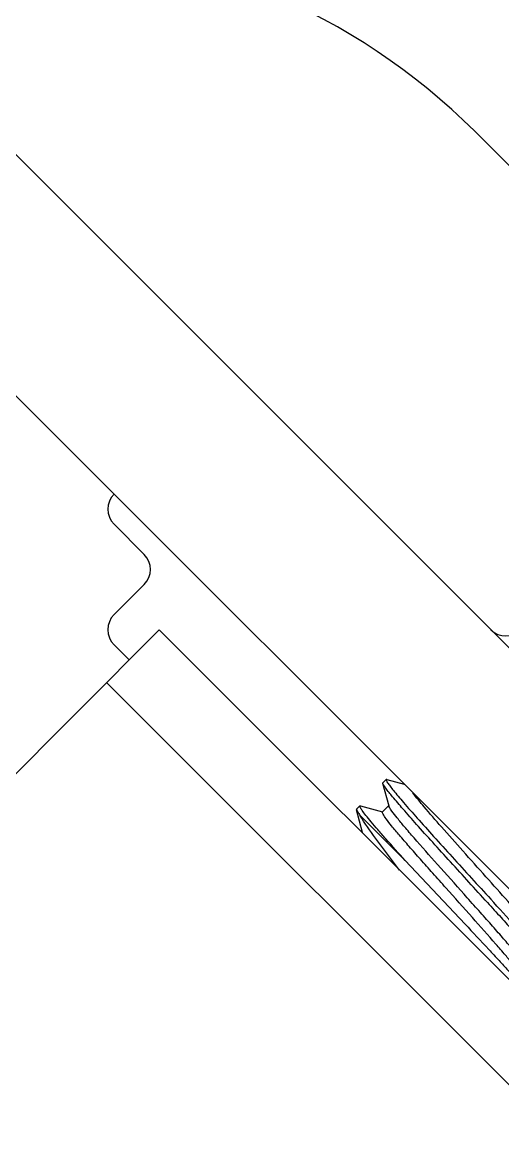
# Model space of a CAD drawing. Extents: x 4995099 to 5303443, y 4627657 to 4889583.
# Drawn here: x 5057912 to 5058142, y 4740505 to 4741047 of the extents above; entities that cross this region are included whole.
import ezdxf

# ---------------------------------------------------------------- set-up
doc = ezdxf.new("R2010")
doc.units = 0
doc.header["$LTSCALE"] = 1000
doc.header["$MEASUREMENT"] = 0
doc.layers.get('0').update_dxf_attribs({"color": 4, "linetype": 'CONTINUOUS'})

msp = doc.modelspace()

# ---------------------------------------------------------------- linework, layer by layer
for p, q in [((5058128.7, 4740994.86), (5058223.19, 4740900.36)), ((5058309.95, 4740582.31), (5057899.49, 4740992.76)), ((5058252.12, 4740524.49), (5057890.67, 4740885.94)), ((5057955.76, 4740806.4), (5057970.21, 4740791.94)), ((5057970.21, 4740777.49), (5057955.76, 4740763.03)), ((5057977.46, 4740755.78), (5057681.11, 4740459.43)), ((5061199.05, 4737534.2), (5057977.46, 4740755.78)), ((5057955.76, 4740748.58), (5057963, 4740741.33)), ((5061173.75, 4737508.9), (5057952.16, 4740730.48)), ((5058084.7, 4740682.04), (5058084.73, 4740682.35)), ((5058087.62, 4740671.18), (5058084.7, 4740682.04)), ((5058084.73, 4740682.35), (5058086.3, 4740683.93)), ((5058086.6, 4740683.95), (5058086.3, 4740683.93)), ((5058086.6, 4740683.95), (5058094.86, 4740681.75)), ((5058072.08, 4740669.7), (5058072.06, 4740669.4)), ((5058074.97, 4740658.53), (5058072.06, 4740669.4)), ((5058072.08, 4740669.7), (5058073.65, 4740671.28)), ((5058073.65, 4740671.28), (5058073.96, 4740671.3)), ((5058073.96, 4740671.3), (5058084.52, 4740668.49)), ((5058084.49, 4740668.37), (5058087.55, 4740671.44)), ((5058087.76, 4740670.82), (5058087.62, 4740671.18)), ((5058095.42, 4740645.05), (5058073.68, 4740666.79)), ((5058095.42, 4740645.05), (5058124.09, 4740614.58))]:
    msp.add_line(p, q)
for centre, radius, start, end in [((5057911.86, 4740778.02), 306.66, 45, 89.9914), ((5057962.98, 4740813.63), 10.22, 135, 225), ((5057962.98, 4740784.72), 10.22, 315, 45), ((5057962.98, 4740755.8), 10.22, 135, 225), ((5058143.68, 4740763.03), 10.22, 225, 315)]:
    msp.add_arc(centre, radius, start, end)
for points, knots in [([(5058134.85, 4740624.92), (5058128.94, 4740631.43), (5058120.16, 4740641.04), (5058108.82, 4740653.53), (5058101.21, 4740661.98), (5058094.76, 4740669.27), (5058089.81, 4740675.06), (5058086.7, 4740678.85), (5058085.23, 4740680.99), (5058084.79, 4740681.74), (5058084.7, 4740682.04)], [0, 0, 0, 0, 0.346737, 0.513458, 0.665279, 0.795135, 0.896996, 0.966208, 0.987595, 1, 1, 1, 1]), ([(5058086.3, 4740683.93), (5058086.18, 4740683.81), (5058086.47, 4740683.11), (5058087.05, 4740682.19), (5058088.25, 4740680.54), (5058089.9, 4740678.45), (5058092.07, 4740675.83), (5058095.84, 4740671.43), (5058101.53, 4740664.98), (5058109.3, 4740656.32), (5058118, 4740646.73), (5058127.15, 4740636.69), (5058133.34, 4740629.89), (5058136.43, 4740626.5)], [0, 0, 0, 0, 0.006649, 0.022591, 0.048358, 0.083741, 0.128337, 0.181595, 0.311308, 0.466307, 0.638694, 0.819662, 1, 1, 1, 1]), ([(5058163.61, 4740602.6), (5058163.28, 4740603.24), (5058162.22, 4740604.76), (5058159.02, 4740608.92), (5058153.09, 4740615.89), (5058144.29, 4740625.92), (5058133.96, 4740637.47), (5058123.27, 4740649.4), (5058113.35, 4740660.54), (5058105.31, 4740669.8), (5058100.74, 4740675.27), (5058099.02, 4740677.59)], [0, 0, 0, 0, 0.021715, 0.056046, 0.159054, 0.298709, 0.460676, 0.628278, 0.784245, 0.912528, 1, 1, 1, 1]), ([(5058072.06, 4740669.4), (5058072.15, 4740669.04), (5058072.71, 4740668.15), (5058073.29, 4740667.31), (5058073.68, 4740666.79)], [0, 0, 0, 0, 0.359868, 1, 1, 1, 1]), ([(5058095.42, 4740645.05), (5058092.3, 4740648.51), (5058087.88, 4740653.44), (5058082.44, 4740659.66), (5058079.21, 4740663.43), (5058076.74, 4740666.43), (5058074.88, 4740668.82), (5058074.05, 4740670.12), (5058073.49, 4740671.11), (5058073.65, 4740671.28)], [0, 0, 0, 0, 0.408851, 0.580451, 0.725719, 0.841897, 0.926873, 0.979322, 1, 1, 1, 1]), ([(5058154.33, 4740592.21), (5058154.41, 4740592.29), (5058154.34, 4740592.72), (5058153.78, 4740593.78), (5058152.24, 4740595.97), (5058149.57, 4740599.32), (5058145.82, 4740603.8), (5058141.17, 4740609.18), (5058135.77, 4740615.32), (5058129.82, 4740622), (5058121.45, 4740631.36), (5058111.3, 4740642.68), (5058101.78, 4740653.42), (5058095.35, 4740660.89), (5058091.79, 4740665.16), (5058089.34, 4740668.33), (5058088.09, 4740670.1), (5058087.76, 4740670.82)], [0, 0, 0, 0, 0.003378, 0.010399, 0.036746, 0.079121, 0.136173, 0.20596, 0.286076, 0.373744, 0.465922, 0.650957, 0.8157, 0.883185, 0.937518, 0.97686, 1, 1, 1, 1]), ([(5058092.72, 4740640.53), (5058088.81, 4740645.57), (5058082.25, 4740654.16), (5058075.93, 4740662.97), (5058073.68, 4740666.79)], [0, 0, 0, 0, 0.590071, 1, 1, 1, 1]), ([(5058150.99, 4740589.9), (5058150.61, 4740590.65), (5058149.3, 4740592.48), (5058146.76, 4740595.74), (5058143.15, 4740600.06), (5058136.69, 4740607.56), (5058127.16, 4740618.29), (5058117.05, 4740629.57), (5058108.73, 4740638.87), (5058102.84, 4740645.5), (5058097.49, 4740651.58), (5058092.89, 4740656.9), (5058089.18, 4740661.33), (5058086.54, 4740664.65), (5058085.03, 4740666.82), (5058084.47, 4740667.87), (5058084.4, 4740668.29), (5058084.49, 4740668.37)], [0, 0, 0, 0, 0.024547, 0.065055, 0.120269, 0.188338, 0.353398, 0.537818, 0.629455, 0.716499, 0.795966, 0.865134, 0.921648, 0.963607, 0.989691, 0.996644, 1, 1, 1, 1]), ([(5058166.74, 4740591.17), (5058166.6, 4740591.67), (5058165.71, 4740592.95), (5058163.97, 4740595.32), (5058161.2, 4740598.66), (5058157.58, 4740602.9), (5058153.16, 4740607.93), (5058146.04, 4740615.91), (5058140.37, 4740622.16), (5058136.43, 4740626.5)], [0, 0, 0, 0, 0.033702, 0.097825, 0.191267, 0.311883, 0.456804, 0.622528, 1, 1, 1, 1]), ([(5058134.85, 4740624.92), (5058137.02, 4740622.54), (5058141.19, 4740617.94), (5058147.14, 4740611.33), (5058152.46, 4740605.36), (5058156.98, 4740600.19), (5058160.58, 4740595.94), (5058163.13, 4740592.79), (5058164.6, 4740590.73), (5058165.13, 4740589.76), (5058165.21, 4740589.36), (5058165.14, 4740589.29)], [0, 0, 0, 0, 0.205737, 0.397219, 0.56917, 0.716907, 0.836398, 0.924444, 0.978847, 0.993243, 1, 1, 1, 1]), ([(5058124.09, 4740614.58), (5058127.88, 4740610.54), (5058133.33, 4740604.73), (5058140.17, 4740597.35), (5058144.41, 4740592.73), (5058147.85, 4740588.89), (5058150.48, 4740585.93), (5058152.06, 4740583.89), (5058152.93, 4740582.86), (5058153.04, 4740582.46)], [0, 0, 0, 0, 0.384439, 0.552148, 0.69798, 0.818322, 0.910163, 0.971177, 1, 1, 1, 1])]:
    msp.add_open_spline(points, degree=3, knots=knots)

doc.saveas('drawing.dxf')
